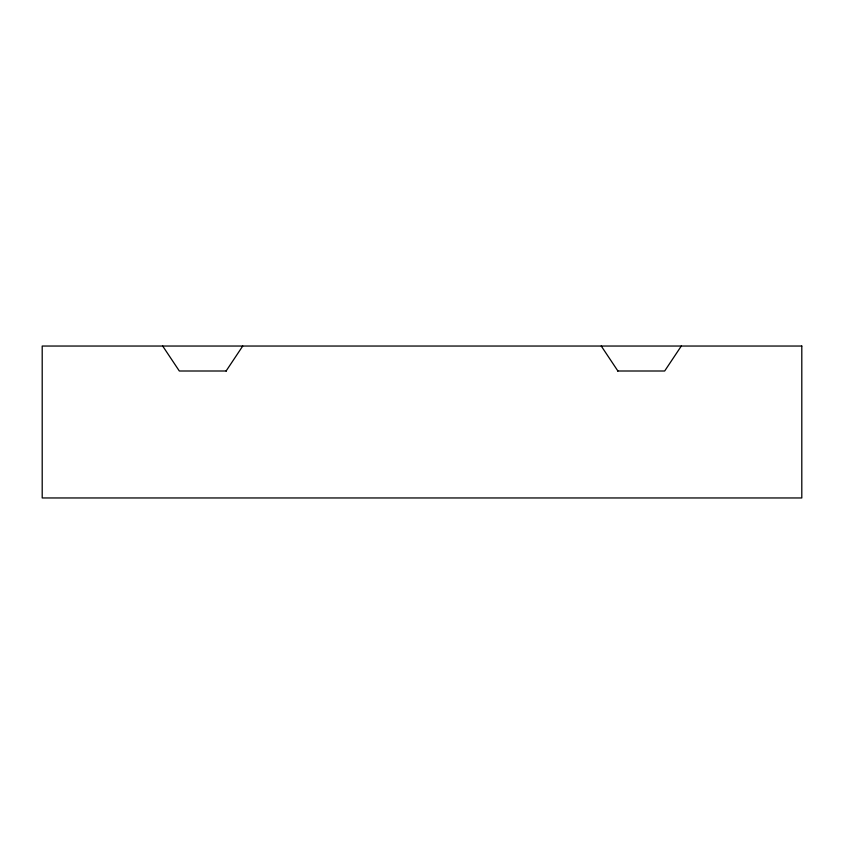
<?xml version="1.0" encoding="UTF-8"?>
<svg xmlns="http://www.w3.org/2000/svg" width="844" height="844" viewBox="0 0 844 844"><rect width="100%" height="100%" fill="white"/><g stroke="black" fill="none" stroke-linecap="round" stroke-linejoin="round"><path stroke-width="1.27" d="M226.108 371.001L242.745 346.04M681.308 346.04L664.671 371.001L617.576 371.001M226.424 371.001L179.329 371.001L162.692 346.04M601.255 346.04L617.892 371.001M801.8 346.04L42.2 346.04L42.2 497.96L801.8 497.96L801.8 346.04"/></g></svg>
